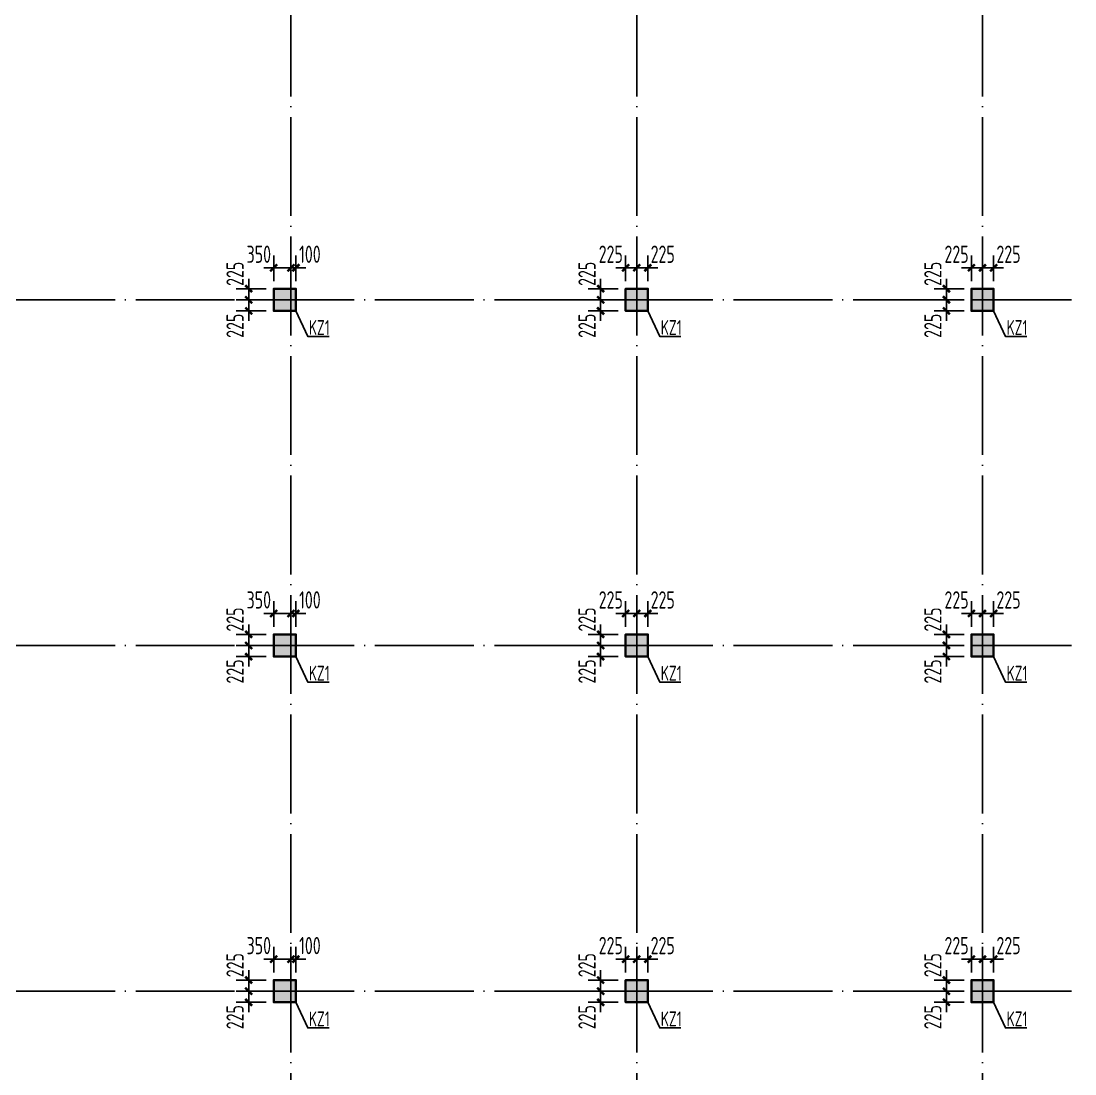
# Model space of a CAD drawing. Extents: x 8243024 to 8945023, y 669070 to 951310.
# Drawn here: x 8452799 to 8474132, y 908082 to 929402 of the extents above; entities that cross this region are included whole.
import ezdxf

# ---------------------------------------------------------------- set-up
doc = ezdxf.new("R2010")
doc.units = 0
doc.header["$LTSCALE"] = 1000
doc.linetypes.add('DOTE', pattern=[2.42, 2, -0.2, 0.02, -0.2])
doc.layers.get('0').update_dxf_attribs({"linetype": 'CONTINUOUS'})
doc.layers.get('Defpoints').update_dxf_attribs({"linetype": 'CONTINUOUS'})
for name, color, linetype in [('DIM', 3, 'CONTINUOUS'), ('DOTE', 1, 'DOTE'), ('PUB_TEXT', 7, 'CONTINUOUS'), ('柱涂实', 54, 'CONTINUOUS')]:
    doc.layers.add(name, color=color, linetype=linetype)
doc.layers.add('柱', color=2, linetype='CONTINUOUS', lineweight=35)
doc.styles.add('HZTXT', font='tssdeng.shx', dxfattribs={"width": 0.75, "bigfont": 'HZTXT.shx'})
doc.styles.add('TSSD_Dimension', font='Tssdeng.shx', dxfattribs={"width": 0.7, "bigfont": 'tssdchn.shx'})
doc.dimstyles.new('TSSD_100_100$0', dxfattribs={"dimtxt": 350, "dimasz": 100, "dimexe": 250, "dimexo": 150, "dimgap": 100, "dimtad": 1, "dimdec": 0, "dimzin": 0, "dimdsep": 46, "dimtxsty": 'TSSD_Dimension', "dimblk": '_TSDBK', "dimblk1": '_TSDBK', "dimblk2": '_TSDBK', "dimsah": 1, "dimcen": 0, "dimclrt": 7, "dimadec": 0, "dimazin": 0, "dimtfac": 1, "dimtdec": 0, "dimtix": 1, "dimtmove": 2, "dimatfit": 3, "dimldrblk": '_TSDBK', "dimfxl": 0, "dimtolj": 1, "dimtzin": 0, "dimarcsym": 0})

# ---------------------------------------------------------------- blocks, each defined once
blk = doc.blocks.new('_TSDBK')
blk.add_line((-1, 0), (1.5, 0))
at = {"const_width": 0.5}
blk.add_lwpolyline([(-0.7, -0.7), (0.7, 0.7)], dxfattribs=at)
blk = doc.blocks.new('*D874')
at = {"layer": 'Defpoints', "color": 0}
for p in [(8457912, 909983), (8457406, 909758), (8457912, 909758)]:
    blk.add_point(p, dxfattribs=at)
at = {"layer": 'DIM', "color": 0, "lineweight": -2}
for p, q in [((8457406, 910083), (8457406, 910183)), ((8457762, 909983), (8457156, 909983)), ((8457406, 909983), (8457406, 909758)), ((8457762, 909758), (8457156, 909758)), ((8457406, 909658), (8457406, 909558))]:
    blk.add_line(p, q, dxfattribs=at)
at = {"layer": 'DIM', "color": 0, "lineweight": -2, "xscale": 100, "yscale": 100, "zscale": 100}
for p, rotation in [((8457406, 909983), 270), ((8457406, 909758), 90)]:
    blk.add_blockref('_TSDBK', p, dxfattribs=dict(at, rotation=rotation))
at = {"layer": 'DIM', "color": 7, "insert": (8457131, 910284), "char_height": 350, "attachment_point": 5, "rotation": 90, "style": 'TSSD_Dimension'}
blk.add_mtext('\\A1;225', dxfattribs=at)
blk = doc.blocks.new('*D875')
at = {"layer": 'Defpoints', "color": 0}
for p in [(8457912, 909758), (8457406, 909533), (8457912, 909533)]:
    blk.add_point(p, dxfattribs=at)
at = {"layer": 'DIM', "color": 0, "lineweight": -2}
for p, q in [((8457406, 909858), (8457406, 909958)), ((8457762, 909758), (8457156, 909758)), ((8457406, 909758), (8457406, 909533)), ((8457762, 909533), (8457156, 909533)), ((8457406, 909433), (8457406, 909333))]:
    blk.add_line(p, q, dxfattribs=at)
at = {"layer": 'DIM', "color": 0, "lineweight": -2, "xscale": 100, "yscale": 100, "zscale": 100}
for p, rotation in [((8457406, 909758), 270), ((8457406, 909533), 90)]:
    blk.add_blockref('_TSDBK', p, dxfattribs=dict(at, rotation=rotation))
at = {"layer": 'DIM', "color": 7, "insert": (8457131, 909232), "char_height": 350, "attachment_point": 5, "rotation": 90, "style": 'TSSD_Dimension'}
blk.add_mtext('\\A1;225', dxfattribs=at)
blk = doc.blocks.new('*D876')
at = {"layer": 'Defpoints', "color": 0}
for p in [(8458362, 910406), (8458262, 909983), (8458362, 909983)]:
    blk.add_point(p, dxfattribs=at)
at = {"layer": 'DIM', "color": 0, "lineweight": -2}
for p, q in [((8458262, 910133), (8458262, 910656)), ((8458362, 910133), (8458362, 910656)), ((8458162, 910406), (8458062, 910406)), ((8458262, 910406), (8458362, 910406)), ((8458462, 910406), (8458562, 910406))]:
    blk.add_line(p, q, dxfattribs=at)
at = {"layer": 'DIM', "color": 0, "lineweight": -2, "xscale": 100, "yscale": 100, "zscale": 100}
blk.add_blockref('_TSDBK', (8458262, 910406), dxfattribs=at)
at = {"layer": 'DIM', "color": 0, "lineweight": -2, "xscale": 100, "yscale": 100, "zscale": 100, "rotation": 180}
blk.add_blockref('_TSDBK', (8458362, 910406), dxfattribs=at)
at = {"layer": 'DIM', "color": 7, "insert": (8458645, 910681), "char_height": 350, "attachment_point": 5, "style": 'TSSD_Dimension'}
blk.add_mtext('\\A1;100', dxfattribs=at)
blk = doc.blocks.new('*D877')
at = {"layer": 'Defpoints', "color": 0}
for p in [(8458262, 910406), (8457912, 909983), (8458262, 909983)]:
    blk.add_point(p, dxfattribs=at)
at = {"layer": 'DIM', "color": 0, "lineweight": -2}
for p, q in [((8457912, 910133), (8457912, 910656)), ((8458262, 910133), (8458262, 910656)), ((8457812, 910406), (8457712, 910406)), ((8457912, 910406), (8458262, 910406)), ((8458362, 910406), (8458462, 910406))]:
    blk.add_line(p, q, dxfattribs=at)
at = {"layer": 'DIM', "color": 0, "lineweight": -2, "xscale": 100, "yscale": 100, "zscale": 100}
blk.add_blockref('_TSDBK', (8457912, 910406), dxfattribs=at)
at = {"layer": 'DIM', "color": 0, "lineweight": -2, "xscale": 100, "yscale": 100, "zscale": 100, "rotation": 180}
blk.add_blockref('_TSDBK', (8458262, 910406), dxfattribs=at)
at = {"layer": 'DIM', "color": 7, "insert": (8457611, 910681), "char_height": 350, "attachment_point": 5, "style": 'TSSD_Dimension'}
blk.add_mtext('\\A1;350', dxfattribs=at)
blk = doc.blocks.new('*D882')
at = {"layer": 'Defpoints', "color": 0}
for p in [(8457912, 916983), (8457406, 916758), (8457912, 916758)]:
    blk.add_point(p, dxfattribs=at)
at = {"layer": 'DIM', "color": 0, "lineweight": -2}
for p, q in [((8457406, 917083), (8457406, 917183)), ((8457762, 916983), (8457156, 916983)), ((8457406, 916983), (8457406, 916758)), ((8457762, 916758), (8457156, 916758)), ((8457406, 916658), (8457406, 916558))]:
    blk.add_line(p, q, dxfattribs=at)
at = {"layer": 'DIM', "color": 0, "lineweight": -2, "xscale": 100, "yscale": 100, "zscale": 100}
for p, rotation in [((8457406, 916983), 270), ((8457406, 916758), 90)]:
    blk.add_blockref('_TSDBK', p, dxfattribs=dict(at, rotation=rotation))
at = {"layer": 'DIM', "color": 7, "insert": (8457131, 917284), "char_height": 350, "attachment_point": 5, "rotation": 90, "style": 'TSSD_Dimension'}
blk.add_mtext('\\A1;225', dxfattribs=at)
blk = doc.blocks.new('*D883')
at = {"layer": 'Defpoints', "color": 0}
for p in [(8457912, 916758), (8457406, 916533), (8457912, 916533)]:
    blk.add_point(p, dxfattribs=at)
at = {"layer": 'DIM', "color": 0, "lineweight": -2}
for p, q in [((8457406, 916858), (8457406, 916958)), ((8457762, 916758), (8457156, 916758)), ((8457406, 916758), (8457406, 916533)), ((8457762, 916533), (8457156, 916533)), ((8457406, 916433), (8457406, 916333))]:
    blk.add_line(p, q, dxfattribs=at)
at = {"layer": 'DIM', "color": 0, "lineweight": -2, "xscale": 100, "yscale": 100, "zscale": 100}
for p, rotation in [((8457406, 916758), 270), ((8457406, 916533), 90)]:
    blk.add_blockref('_TSDBK', p, dxfattribs=dict(at, rotation=rotation))
at = {"layer": 'DIM', "color": 7, "insert": (8457131, 916232), "char_height": 350, "attachment_point": 5, "rotation": 90, "style": 'TSSD_Dimension'}
blk.add_mtext('\\A1;225', dxfattribs=at)
blk = doc.blocks.new('*D884')
at = {"layer": 'Defpoints', "color": 0}
for p in [(8458362, 917406), (8458262, 916983), (8458362, 916983)]:
    blk.add_point(p, dxfattribs=at)
at = {"layer": 'DIM', "color": 0, "lineweight": -2}
for p, q in [((8458262, 917133), (8458262, 917656)), ((8458362, 917133), (8458362, 917656)), ((8458162, 917406), (8458062, 917406)), ((8458262, 917406), (8458362, 917406)), ((8458462, 917406), (8458562, 917406))]:
    blk.add_line(p, q, dxfattribs=at)
at = {"layer": 'DIM', "color": 0, "lineweight": -2, "xscale": 100, "yscale": 100, "zscale": 100}
blk.add_blockref('_TSDBK', (8458262, 917406), dxfattribs=at)
at = {"layer": 'DIM', "color": 0, "lineweight": -2, "xscale": 100, "yscale": 100, "zscale": 100, "rotation": 180}
blk.add_blockref('_TSDBK', (8458362, 917406), dxfattribs=at)
at = {"layer": 'DIM', "color": 7, "insert": (8458645, 917681), "char_height": 350, "attachment_point": 5, "style": 'TSSD_Dimension'}
blk.add_mtext('\\A1;100', dxfattribs=at)
blk = doc.blocks.new('*D885')
at = {"layer": 'Defpoints', "color": 0}
for p in [(8458262, 917406), (8457912, 916983), (8458262, 916983)]:
    blk.add_point(p, dxfattribs=at)
at = {"layer": 'DIM', "color": 0, "lineweight": -2}
for p, q in [((8457912, 917133), (8457912, 917656)), ((8458262, 917133), (8458262, 917656)), ((8457812, 917406), (8457712, 917406)), ((8457912, 917406), (8458262, 917406)), ((8458362, 917406), (8458462, 917406))]:
    blk.add_line(p, q, dxfattribs=at)
at = {"layer": 'DIM', "color": 0, "lineweight": -2, "xscale": 100, "yscale": 100, "zscale": 100}
blk.add_blockref('_TSDBK', (8457912, 917406), dxfattribs=at)
at = {"layer": 'DIM', "color": 0, "lineweight": -2, "xscale": 100, "yscale": 100, "zscale": 100, "rotation": 180}
blk.add_blockref('_TSDBK', (8458262, 917406), dxfattribs=at)
at = {"layer": 'DIM', "color": 7, "insert": (8457611, 917681), "char_height": 350, "attachment_point": 5, "style": 'TSSD_Dimension'}
blk.add_mtext('\\A1;350', dxfattribs=at)
blk = doc.blocks.new('*D886')
at = {"layer": 'Defpoints', "color": 0}
for p in [(8457912, 923983), (8457406, 923758), (8457912, 923758)]:
    blk.add_point(p, dxfattribs=at)
at = {"layer": 'DIM', "color": 0, "lineweight": -2}
for p, q in [((8457762, 923983), (8457156, 923983)), ((8457406, 924083), (8457406, 924183)), ((8457406, 923983), (8457406, 923758)), ((8457762, 923758), (8457156, 923758)), ((8457406, 923658), (8457406, 923558))]:
    blk.add_line(p, q, dxfattribs=at)
at = {"layer": 'DIM', "color": 0, "lineweight": -2, "xscale": 100, "yscale": 100, "zscale": 100}
for p, rotation in [((8457406, 923983), 270), ((8457406, 923758), 90)]:
    blk.add_blockref('_TSDBK', p, dxfattribs=dict(at, rotation=rotation))
at = {"layer": 'DIM', "color": 7, "insert": (8457131, 924284), "char_height": 350, "attachment_point": 5, "rotation": 90, "style": 'TSSD_Dimension'}
blk.add_mtext('\\A1;225', dxfattribs=at)
blk = doc.blocks.new('*D887')
at = {"layer": 'Defpoints', "color": 0}
for p in [(8457912, 923758), (8457406, 923533), (8457912, 923533)]:
    blk.add_point(p, dxfattribs=at)
at = {"layer": 'DIM', "color": 0, "lineweight": -2}
for p, q in [((8457406, 923858), (8457406, 923958)), ((8457762, 923758), (8457156, 923758)), ((8457406, 923758), (8457406, 923533)), ((8457762, 923533), (8457156, 923533)), ((8457406, 923433), (8457406, 923333))]:
    blk.add_line(p, q, dxfattribs=at)
at = {"layer": 'DIM', "color": 0, "lineweight": -2, "xscale": 100, "yscale": 100, "zscale": 100}
for p, rotation in [((8457406, 923758), 270), ((8457406, 923533), 90)]:
    blk.add_blockref('_TSDBK', p, dxfattribs=dict(at, rotation=rotation))
at = {"layer": 'DIM', "color": 7, "insert": (8457131, 923232), "char_height": 350, "attachment_point": 5, "rotation": 90, "style": 'TSSD_Dimension'}
blk.add_mtext('\\A1;225', dxfattribs=at)
blk = doc.blocks.new('*D888')
at = {"layer": 'Defpoints', "color": 0}
for p in [(8458362, 924406), (8458262, 923983), (8458362, 923983)]:
    blk.add_point(p, dxfattribs=at)
at = {"layer": 'DIM', "color": 0, "lineweight": -2}
for p, q in [((8458262, 924133), (8458262, 924656)), ((8458362, 924133), (8458362, 924656)), ((8458162, 924406), (8458062, 924406)), ((8458262, 924406), (8458362, 924406)), ((8458462, 924406), (8458562, 924406))]:
    blk.add_line(p, q, dxfattribs=at)
at = {"layer": 'DIM', "color": 0, "lineweight": -2, "xscale": 100, "yscale": 100, "zscale": 100}
blk.add_blockref('_TSDBK', (8458262, 924406), dxfattribs=at)
at = {"layer": 'DIM', "color": 0, "lineweight": -2, "xscale": 100, "yscale": 100, "zscale": 100, "rotation": 180}
blk.add_blockref('_TSDBK', (8458362, 924406), dxfattribs=at)
at = {"layer": 'DIM', "color": 7, "insert": (8458645, 924681), "char_height": 350, "attachment_point": 5, "style": 'TSSD_Dimension'}
blk.add_mtext('\\A1;100', dxfattribs=at)
blk = doc.blocks.new('*D889')
at = {"layer": 'Defpoints', "color": 0}
for p in [(8458262, 924406), (8457912, 923983), (8458262, 923983)]:
    blk.add_point(p, dxfattribs=at)
at = {"layer": 'DIM', "color": 0, "lineweight": -2}
for p, q in [((8457912, 924133), (8457912, 924656)), ((8458262, 924133), (8458262, 924656)), ((8457812, 924406), (8457712, 924406)), ((8457912, 924406), (8458262, 924406)), ((8458362, 924406), (8458462, 924406))]:
    blk.add_line(p, q, dxfattribs=at)
at = {"layer": 'DIM', "color": 0, "lineweight": -2, "xscale": 100, "yscale": 100, "zscale": 100}
blk.add_blockref('_TSDBK', (8457912, 924406), dxfattribs=at)
at = {"layer": 'DIM', "color": 0, "lineweight": -2, "xscale": 100, "yscale": 100, "zscale": 100, "rotation": 180}
blk.add_blockref('_TSDBK', (8458262, 924406), dxfattribs=at)
at = {"layer": 'DIM', "color": 7, "insert": (8457611, 924681), "char_height": 350, "attachment_point": 5, "style": 'TSSD_Dimension'}
blk.add_mtext('\\A1;350', dxfattribs=at)
blk = doc.blocks.new('*D934')
at = {"layer": 'Defpoints', "color": 0}
for p in [(8465037, 923983), (8464531, 923758), (8465037, 923758)]:
    blk.add_point(p, dxfattribs=at)
at = {"layer": 'DIM', "color": 0, "lineweight": -2}
for p, q in [((8464887, 923983), (8464281, 923983)), ((8464531, 924083), (8464531, 924183)), ((8464531, 923983), (8464531, 923758)), ((8464887, 923758), (8464281, 923758)), ((8464531, 923658), (8464531, 923558))]:
    blk.add_line(p, q, dxfattribs=at)
at = {"layer": 'DIM', "color": 0, "lineweight": -2, "xscale": 100, "yscale": 100, "zscale": 100}
for p, rotation in [((8464531, 923983), 270), ((8464531, 923758), 90)]:
    blk.add_blockref('_TSDBK', p, dxfattribs=dict(at, rotation=rotation))
at = {"layer": 'DIM', "color": 7, "insert": (8464256, 924284), "char_height": 350, "attachment_point": 5, "rotation": 90, "style": 'TSSD_Dimension'}
blk.add_mtext('\\A1;225', dxfattribs=at)
blk = doc.blocks.new('*D935')
at = {"layer": 'Defpoints', "color": 0}
for p in [(8465037, 923758), (8464531, 923533), (8465037, 923533)]:
    blk.add_point(p, dxfattribs=at)
at = {"layer": 'DIM', "color": 0, "lineweight": -2}
for p, q in [((8464531, 923858), (8464531, 923958)), ((8464887, 923758), (8464281, 923758)), ((8464531, 923758), (8464531, 923533)), ((8464887, 923533), (8464281, 923533)), ((8464531, 923433), (8464531, 923333))]:
    blk.add_line(p, q, dxfattribs=at)
at = {"layer": 'DIM', "color": 0, "lineweight": -2, "xscale": 100, "yscale": 100, "zscale": 100}
for p, rotation in [((8464531, 923758), 270), ((8464531, 923533), 90)]:
    blk.add_blockref('_TSDBK', p, dxfattribs=dict(at, rotation=rotation))
at = {"layer": 'DIM', "color": 7, "insert": (8464256, 923232), "char_height": 350, "attachment_point": 5, "rotation": 90, "style": 'TSSD_Dimension'}
blk.add_mtext('\\A1;225', dxfattribs=at)
blk = doc.blocks.new('*D936')
at = {"layer": 'Defpoints', "color": 0}
for p in [(8465487, 924406), (8465262, 923983), (8465487, 923983)]:
    blk.add_point(p, dxfattribs=at)
at = {"layer": 'DIM', "color": 0, "lineweight": -2}
for p, q in [((8465262, 924133), (8465262, 924656)), ((8465487, 924133), (8465487, 924656)), ((8465162, 924406), (8465062, 924406)), ((8465262, 924406), (8465487, 924406)), ((8465587, 924406), (8465687, 924406))]:
    blk.add_line(p, q, dxfattribs=at)
at = {"layer": 'DIM', "color": 0, "lineweight": -2, "xscale": 100, "yscale": 100, "zscale": 100}
blk.add_blockref('_TSDBK', (8465262, 924406), dxfattribs=at)
at = {"layer": 'DIM', "color": 0, "lineweight": -2, "xscale": 100, "yscale": 100, "zscale": 100, "rotation": 180}
blk.add_blockref('_TSDBK', (8465487, 924406), dxfattribs=at)
at = {"layer": 'DIM', "color": 7, "insert": (8465788, 924681), "char_height": 350, "attachment_point": 5, "style": 'TSSD_Dimension'}
blk.add_mtext('\\A1;225', dxfattribs=at)
blk = doc.blocks.new('*D937')
at = {"layer": 'Defpoints', "color": 0}
for p in [(8465262, 924406), (8465037, 923983), (8465262, 923983)]:
    blk.add_point(p, dxfattribs=at)
at = {"layer": 'DIM', "color": 0, "lineweight": -2}
for p, q in [((8465037, 924133), (8465037, 924656)), ((8465262, 924133), (8465262, 924656)), ((8464937, 924406), (8464837, 924406)), ((8465037, 924406), (8465262, 924406)), ((8465362, 924406), (8465462, 924406))]:
    blk.add_line(p, q, dxfattribs=at)
at = {"layer": 'DIM', "color": 0, "lineweight": -2, "xscale": 100, "yscale": 100, "zscale": 100}
blk.add_blockref('_TSDBK', (8465037, 924406), dxfattribs=at)
at = {"layer": 'DIM', "color": 0, "lineweight": -2, "xscale": 100, "yscale": 100, "zscale": 100, "rotation": 180}
blk.add_blockref('_TSDBK', (8465262, 924406), dxfattribs=at)
at = {"layer": 'DIM', "color": 7, "insert": (8464736, 924681), "char_height": 350, "attachment_point": 5, "style": 'TSSD_Dimension'}
blk.add_mtext('\\A1;225', dxfattribs=at)
blk = doc.blocks.new('*D938')
at = {"layer": 'Defpoints', "color": 0}
for p in [(8472037, 923983), (8471531, 923758), (8472037, 923758)]:
    blk.add_point(p, dxfattribs=at)
at = {"layer": 'DIM', "color": 0, "lineweight": -2}
for p, q in [((8471887, 923983), (8471281, 923983)), ((8471531, 924083), (8471531, 924183)), ((8471531, 923983), (8471531, 923758)), ((8471887, 923758), (8471281, 923758)), ((8471531, 923658), (8471531, 923558))]:
    blk.add_line(p, q, dxfattribs=at)
at = {"layer": 'DIM', "color": 0, "lineweight": -2, "xscale": 100, "yscale": 100, "zscale": 100}
for p, rotation in [((8471531, 923983), 270), ((8471531, 923758), 90)]:
    blk.add_blockref('_TSDBK', p, dxfattribs=dict(at, rotation=rotation))
at = {"layer": 'DIM', "color": 7, "insert": (8471256, 924284), "char_height": 350, "attachment_point": 5, "rotation": 90, "style": 'TSSD_Dimension'}
blk.add_mtext('\\A1;225', dxfattribs=at)
blk = doc.blocks.new('*D939')
at = {"layer": 'Defpoints', "color": 0}
for p in [(8472037, 923758), (8471531, 923533), (8472037, 923533)]:
    blk.add_point(p, dxfattribs=at)
at = {"layer": 'DIM', "color": 0, "lineweight": -2}
for p, q in [((8471531, 923858), (8471531, 923958)), ((8471887, 923758), (8471281, 923758)), ((8471531, 923758), (8471531, 923533)), ((8471887, 923533), (8471281, 923533)), ((8471531, 923433), (8471531, 923333))]:
    blk.add_line(p, q, dxfattribs=at)
at = {"layer": 'DIM', "color": 0, "lineweight": -2, "xscale": 100, "yscale": 100, "zscale": 100}
for p, rotation in [((8471531, 923758), 270), ((8471531, 923533), 90)]:
    blk.add_blockref('_TSDBK', p, dxfattribs=dict(at, rotation=rotation))
at = {"layer": 'DIM', "color": 7, "insert": (8471256, 923232), "char_height": 350, "attachment_point": 5, "rotation": 90, "style": 'TSSD_Dimension'}
blk.add_mtext('\\A1;225', dxfattribs=at)
blk = doc.blocks.new('*D940')
at = {"layer": 'Defpoints', "color": 0}
for p in [(8472487, 924406), (8472262, 923983), (8472487, 923983)]:
    blk.add_point(p, dxfattribs=at)
at = {"layer": 'DIM', "color": 0, "lineweight": -2}
for p, q in [((8472262, 924133), (8472262, 924656)), ((8472487, 924133), (8472487, 924656)), ((8472162, 924406), (8472062, 924406)), ((8472262, 924406), (8472487, 924406)), ((8472587, 924406), (8472687, 924406))]:
    blk.add_line(p, q, dxfattribs=at)
at = {"layer": 'DIM', "color": 0, "lineweight": -2, "xscale": 100, "yscale": 100, "zscale": 100}
blk.add_blockref('_TSDBK', (8472262, 924406), dxfattribs=at)
at = {"layer": 'DIM', "color": 0, "lineweight": -2, "xscale": 100, "yscale": 100, "zscale": 100, "rotation": 180}
blk.add_blockref('_TSDBK', (8472487, 924406), dxfattribs=at)
at = {"layer": 'DIM', "color": 7, "insert": (8472788, 924681), "char_height": 350, "attachment_point": 5, "style": 'TSSD_Dimension'}
blk.add_mtext('\\A1;225', dxfattribs=at)
blk = doc.blocks.new('*D941')
at = {"layer": 'Defpoints', "color": 0}
for p in [(8472262, 924406), (8472037, 923983), (8472262, 923983)]:
    blk.add_point(p, dxfattribs=at)
at = {"layer": 'DIM', "color": 0, "lineweight": -2}
for p, q in [((8472037, 924133), (8472037, 924656)), ((8472262, 924133), (8472262, 924656)), ((8471937, 924406), (8471837, 924406)), ((8472037, 924406), (8472262, 924406)), ((8472362, 924406), (8472462, 924406))]:
    blk.add_line(p, q, dxfattribs=at)
at = {"layer": 'DIM', "color": 0, "lineweight": -2, "xscale": 100, "yscale": 100, "zscale": 100}
blk.add_blockref('_TSDBK', (8472037, 924406), dxfattribs=at)
at = {"layer": 'DIM', "color": 0, "lineweight": -2, "xscale": 100, "yscale": 100, "zscale": 100, "rotation": 180}
blk.add_blockref('_TSDBK', (8472262, 924406), dxfattribs=at)
at = {"layer": 'DIM', "color": 7, "insert": (8471736, 924681), "char_height": 350, "attachment_point": 5, "style": 'TSSD_Dimension'}
blk.add_mtext('\\A1;225', dxfattribs=at)
blk = doc.blocks.new('*D942')
at = {"layer": 'Defpoints', "color": 0}
for p in [(8472037, 916983), (8471531, 916758), (8472037, 916758)]:
    blk.add_point(p, dxfattribs=at)
at = {"layer": 'DIM', "color": 0, "lineweight": -2}
for p, q in [((8471531, 917083), (8471531, 917183)), ((8471887, 916983), (8471281, 916983)), ((8471531, 916983), (8471531, 916758)), ((8471887, 916758), (8471281, 916758)), ((8471531, 916658), (8471531, 916558))]:
    blk.add_line(p, q, dxfattribs=at)
at = {"layer": 'DIM', "color": 0, "lineweight": -2, "xscale": 100, "yscale": 100, "zscale": 100}
for p, rotation in [((8471531, 916983), 270), ((8471531, 916758), 90)]:
    blk.add_blockref('_TSDBK', p, dxfattribs=dict(at, rotation=rotation))
at = {"layer": 'DIM', "color": 7, "insert": (8471256, 917284), "char_height": 350, "attachment_point": 5, "rotation": 90, "style": 'TSSD_Dimension'}
blk.add_mtext('\\A1;225', dxfattribs=at)
blk = doc.blocks.new('*D943')
at = {"layer": 'Defpoints', "color": 0}
for p in [(8472037, 916758), (8471531, 916533), (8472037, 916533)]:
    blk.add_point(p, dxfattribs=at)
at = {"layer": 'DIM', "color": 0, "lineweight": -2}
for p, q in [((8471531, 916858), (8471531, 916958)), ((8471887, 916758), (8471281, 916758)), ((8471531, 916758), (8471531, 916533)), ((8471887, 916533), (8471281, 916533)), ((8471531, 916433), (8471531, 916333))]:
    blk.add_line(p, q, dxfattribs=at)
at = {"layer": 'DIM', "color": 0, "lineweight": -2, "xscale": 100, "yscale": 100, "zscale": 100}
for p, rotation in [((8471531, 916758), 270), ((8471531, 916533), 90)]:
    blk.add_blockref('_TSDBK', p, dxfattribs=dict(at, rotation=rotation))
at = {"layer": 'DIM', "color": 7, "insert": (8471256, 916232), "char_height": 350, "attachment_point": 5, "rotation": 90, "style": 'TSSD_Dimension'}
blk.add_mtext('\\A1;225', dxfattribs=at)
blk = doc.blocks.new('*D944')
at = {"layer": 'Defpoints', "color": 0}
for p in [(8472487, 917406), (8472262, 916983), (8472487, 916983)]:
    blk.add_point(p, dxfattribs=at)
at = {"layer": 'DIM', "color": 0, "lineweight": -2}
for p, q in [((8472262, 917133), (8472262, 917656)), ((8472487, 917133), (8472487, 917656)), ((8472162, 917406), (8472062, 917406)), ((8472262, 917406), (8472487, 917406)), ((8472587, 917406), (8472687, 917406))]:
    blk.add_line(p, q, dxfattribs=at)
at = {"layer": 'DIM', "color": 0, "lineweight": -2, "xscale": 100, "yscale": 100, "zscale": 100}
blk.add_blockref('_TSDBK', (8472262, 917406), dxfattribs=at)
at = {"layer": 'DIM', "color": 0, "lineweight": -2, "xscale": 100, "yscale": 100, "zscale": 100, "rotation": 180}
blk.add_blockref('_TSDBK', (8472487, 917406), dxfattribs=at)
at = {"layer": 'DIM', "color": 7, "insert": (8472788, 917681), "char_height": 350, "attachment_point": 5, "style": 'TSSD_Dimension'}
blk.add_mtext('\\A1;225', dxfattribs=at)
blk = doc.blocks.new('*D945')
at = {"layer": 'Defpoints', "color": 0}
for p in [(8472262, 917406), (8472037, 916983), (8472262, 916983)]:
    blk.add_point(p, dxfattribs=at)
at = {"layer": 'DIM', "color": 0, "lineweight": -2}
for p, q in [((8472037, 917133), (8472037, 917656)), ((8472262, 917133), (8472262, 917656)), ((8471937, 917406), (8471837, 917406)), ((8472037, 917406), (8472262, 917406)), ((8472362, 917406), (8472462, 917406))]:
    blk.add_line(p, q, dxfattribs=at)
at = {"layer": 'DIM', "color": 0, "lineweight": -2, "xscale": 100, "yscale": 100, "zscale": 100}
blk.add_blockref('_TSDBK', (8472037, 917406), dxfattribs=at)
at = {"layer": 'DIM', "color": 0, "lineweight": -2, "xscale": 100, "yscale": 100, "zscale": 100, "rotation": 180}
blk.add_blockref('_TSDBK', (8472262, 917406), dxfattribs=at)
at = {"layer": 'DIM', "color": 7, "insert": (8471736, 917681), "char_height": 350, "attachment_point": 5, "style": 'TSSD_Dimension'}
blk.add_mtext('\\A1;225', dxfattribs=at)
blk = doc.blocks.new('*D946')
at = {"layer": 'Defpoints', "color": 0}
for p in [(8465037, 916983), (8464531, 916758), (8465037, 916758)]:
    blk.add_point(p, dxfattribs=at)
at = {"layer": 'DIM', "color": 0, "lineweight": -2}
for p, q in [((8464531, 917083), (8464531, 917183)), ((8464887, 916983), (8464281, 916983)), ((8464531, 916983), (8464531, 916758)), ((8464887, 916758), (8464281, 916758)), ((8464531, 916658), (8464531, 916558))]:
    blk.add_line(p, q, dxfattribs=at)
at = {"layer": 'DIM', "color": 0, "lineweight": -2, "xscale": 100, "yscale": 100, "zscale": 100}
for p, rotation in [((8464531, 916983), 270), ((8464531, 916758), 90)]:
    blk.add_blockref('_TSDBK', p, dxfattribs=dict(at, rotation=rotation))
at = {"layer": 'DIM', "color": 7, "insert": (8464256, 917284), "char_height": 350, "attachment_point": 5, "rotation": 90, "style": 'TSSD_Dimension'}
blk.add_mtext('\\A1;225', dxfattribs=at)
blk = doc.blocks.new('*D947')
at = {"layer": 'Defpoints', "color": 0}
for p in [(8465037, 916758), (8464531, 916533), (8465037, 916533)]:
    blk.add_point(p, dxfattribs=at)
at = {"layer": 'DIM', "color": 0, "lineweight": -2}
for p, q in [((8464531, 916858), (8464531, 916958)), ((8464887, 916758), (8464281, 916758)), ((8464531, 916758), (8464531, 916533)), ((8464887, 916533), (8464281, 916533)), ((8464531, 916433), (8464531, 916333))]:
    blk.add_line(p, q, dxfattribs=at)
at = {"layer": 'DIM', "color": 0, "lineweight": -2, "xscale": 100, "yscale": 100, "zscale": 100}
for p, rotation in [((8464531, 916758), 270), ((8464531, 916533), 90)]:
    blk.add_blockref('_TSDBK', p, dxfattribs=dict(at, rotation=rotation))
at = {"layer": 'DIM', "color": 7, "insert": (8464256, 916232), "char_height": 350, "attachment_point": 5, "rotation": 90, "style": 'TSSD_Dimension'}
blk.add_mtext('\\A1;225', dxfattribs=at)
blk = doc.blocks.new('*D948')
at = {"layer": 'Defpoints', "color": 0}
for p in [(8465487, 917406), (8465262, 916983), (8465487, 916983)]:
    blk.add_point(p, dxfattribs=at)
at = {"layer": 'DIM', "color": 0, "lineweight": -2}
for p, q in [((8465262, 917133), (8465262, 917656)), ((8465487, 917133), (8465487, 917656)), ((8465162, 917406), (8465062, 917406)), ((8465262, 917406), (8465487, 917406)), ((8465587, 917406), (8465687, 917406))]:
    blk.add_line(p, q, dxfattribs=at)
at = {"layer": 'DIM', "color": 0, "lineweight": -2, "xscale": 100, "yscale": 100, "zscale": 100}
blk.add_blockref('_TSDBK', (8465262, 917406), dxfattribs=at)
at = {"layer": 'DIM', "color": 0, "lineweight": -2, "xscale": 100, "yscale": 100, "zscale": 100, "rotation": 180}
blk.add_blockref('_TSDBK', (8465487, 917406), dxfattribs=at)
at = {"layer": 'DIM', "color": 7, "insert": (8465788, 917681), "char_height": 350, "attachment_point": 5, "style": 'TSSD_Dimension'}
blk.add_mtext('\\A1;225', dxfattribs=at)
blk = doc.blocks.new('*D949')
at = {"layer": 'Defpoints', "color": 0}
for p in [(8465262, 917406), (8465037, 916983), (8465262, 916983)]:
    blk.add_point(p, dxfattribs=at)
at = {"layer": 'DIM', "color": 0, "lineweight": -2}
for p, q in [((8465037, 917133), (8465037, 917656)), ((8465262, 917133), (8465262, 917656)), ((8464937, 917406), (8464837, 917406)), ((8465037, 917406), (8465262, 917406)), ((8465362, 917406), (8465462, 917406))]:
    blk.add_line(p, q, dxfattribs=at)
at = {"layer": 'DIM', "color": 0, "lineweight": -2, "xscale": 100, "yscale": 100, "zscale": 100}
blk.add_blockref('_TSDBK', (8465037, 917406), dxfattribs=at)
at = {"layer": 'DIM', "color": 0, "lineweight": -2, "xscale": 100, "yscale": 100, "zscale": 100, "rotation": 180}
blk.add_blockref('_TSDBK', (8465262, 917406), dxfattribs=at)
at = {"layer": 'DIM', "color": 7, "insert": (8464736, 917681), "char_height": 350, "attachment_point": 5, "style": 'TSSD_Dimension'}
blk.add_mtext('\\A1;225', dxfattribs=at)
blk = doc.blocks.new('*D950')
at = {"layer": 'Defpoints', "color": 0}
for p in [(8465037, 909983), (8464531, 909758), (8465037, 909758)]:
    blk.add_point(p, dxfattribs=at)
at = {"layer": 'DIM', "color": 0, "lineweight": -2}
for p, q in [((8464531, 910083), (8464531, 910183)), ((8464887, 909983), (8464281, 909983)), ((8464531, 909983), (8464531, 909758)), ((8464887, 909758), (8464281, 909758)), ((8464531, 909658), (8464531, 909558))]:
    blk.add_line(p, q, dxfattribs=at)
at = {"layer": 'DIM', "color": 0, "lineweight": -2, "xscale": 100, "yscale": 100, "zscale": 100}
for p, rotation in [((8464531, 909983), 270), ((8464531, 909758), 90)]:
    blk.add_blockref('_TSDBK', p, dxfattribs=dict(at, rotation=rotation))
at = {"layer": 'DIM', "color": 7, "insert": (8464256, 910284), "char_height": 350, "attachment_point": 5, "rotation": 90, "style": 'TSSD_Dimension'}
blk.add_mtext('\\A1;225', dxfattribs=at)
blk = doc.blocks.new('*D951')
at = {"layer": 'Defpoints', "color": 0}
for p in [(8465037, 909758), (8464531, 909533), (8465037, 909533)]:
    blk.add_point(p, dxfattribs=at)
at = {"layer": 'DIM', "color": 0, "lineweight": -2}
for p, q in [((8464531, 909858), (8464531, 909958)), ((8464887, 909758), (8464281, 909758)), ((8464531, 909758), (8464531, 909533)), ((8464887, 909533), (8464281, 909533)), ((8464531, 909433), (8464531, 909333))]:
    blk.add_line(p, q, dxfattribs=at)
at = {"layer": 'DIM', "color": 0, "lineweight": -2, "xscale": 100, "yscale": 100, "zscale": 100}
for p, rotation in [((8464531, 909758), 270), ((8464531, 909533), 90)]:
    blk.add_blockref('_TSDBK', p, dxfattribs=dict(at, rotation=rotation))
at = {"layer": 'DIM', "color": 7, "insert": (8464256, 909232), "char_height": 350, "attachment_point": 5, "rotation": 90, "style": 'TSSD_Dimension'}
blk.add_mtext('\\A1;225', dxfattribs=at)
blk = doc.blocks.new('*D952')
at = {"layer": 'Defpoints', "color": 0}
for p in [(8465487, 910406), (8465262, 909983), (8465487, 909983)]:
    blk.add_point(p, dxfattribs=at)
at = {"layer": 'DIM', "color": 0, "lineweight": -2}
for p, q in [((8465262, 910133), (8465262, 910656)), ((8465487, 910133), (8465487, 910656)), ((8465162, 910406), (8465062, 910406)), ((8465262, 910406), (8465487, 910406)), ((8465587, 910406), (8465687, 910406))]:
    blk.add_line(p, q, dxfattribs=at)
at = {"layer": 'DIM', "color": 0, "lineweight": -2, "xscale": 100, "yscale": 100, "zscale": 100}
blk.add_blockref('_TSDBK', (8465262, 910406), dxfattribs=at)
at = {"layer": 'DIM', "color": 0, "lineweight": -2, "xscale": 100, "yscale": 100, "zscale": 100, "rotation": 180}
blk.add_blockref('_TSDBK', (8465487, 910406), dxfattribs=at)
at = {"layer": 'DIM', "color": 7, "insert": (8465788, 910681), "char_height": 350, "attachment_point": 5, "style": 'TSSD_Dimension'}
blk.add_mtext('\\A1;225', dxfattribs=at)
blk = doc.blocks.new('*D953')
at = {"layer": 'Defpoints', "color": 0}
for p in [(8465262, 910406), (8465037, 909983), (8465262, 909983)]:
    blk.add_point(p, dxfattribs=at)
at = {"layer": 'DIM', "color": 0, "lineweight": -2}
for p, q in [((8465037, 910133), (8465037, 910656)), ((8465262, 910133), (8465262, 910656)), ((8464937, 910406), (8464837, 910406)), ((8465037, 910406), (8465262, 910406)), ((8465362, 910406), (8465462, 910406))]:
    blk.add_line(p, q, dxfattribs=at)
at = {"layer": 'DIM', "color": 0, "lineweight": -2, "xscale": 100, "yscale": 100, "zscale": 100}
blk.add_blockref('_TSDBK', (8465037, 910406), dxfattribs=at)
at = {"layer": 'DIM', "color": 0, "lineweight": -2, "xscale": 100, "yscale": 100, "zscale": 100, "rotation": 180}
blk.add_blockref('_TSDBK', (8465262, 910406), dxfattribs=at)
at = {"layer": 'DIM', "color": 7, "insert": (8464736, 910681), "char_height": 350, "attachment_point": 5, "style": 'TSSD_Dimension'}
blk.add_mtext('\\A1;225', dxfattribs=at)
blk = doc.blocks.new('*D954')
at = {"layer": 'Defpoints', "color": 0}
for p in [(8472037, 909983), (8471531, 909758), (8472037, 909758)]:
    blk.add_point(p, dxfattribs=at)
at = {"layer": 'DIM', "color": 0, "lineweight": -2}
for p, q in [((8471531, 910083), (8471531, 910183)), ((8471887, 909983), (8471281, 909983)), ((8471531, 909983), (8471531, 909758)), ((8471887, 909758), (8471281, 909758)), ((8471531, 909658), (8471531, 909558))]:
    blk.add_line(p, q, dxfattribs=at)
at = {"layer": 'DIM', "color": 0, "lineweight": -2, "xscale": 100, "yscale": 100, "zscale": 100}
for p, rotation in [((8471531, 909983), 270), ((8471531, 909758), 90)]:
    blk.add_blockref('_TSDBK', p, dxfattribs=dict(at, rotation=rotation))
at = {"layer": 'DIM', "color": 7, "insert": (8471256, 910284), "char_height": 350, "attachment_point": 5, "rotation": 90, "style": 'TSSD_Dimension'}
blk.add_mtext('\\A1;225', dxfattribs=at)
blk = doc.blocks.new('*D955')
at = {"layer": 'Defpoints', "color": 0}
for p in [(8472037, 909758), (8471531, 909533), (8472037, 909533)]:
    blk.add_point(p, dxfattribs=at)
at = {"layer": 'DIM', "color": 0, "lineweight": -2}
for p, q in [((8471531, 909858), (8471531, 909958)), ((8471887, 909758), (8471281, 909758)), ((8471531, 909758), (8471531, 909533)), ((8471887, 909533), (8471281, 909533)), ((8471531, 909433), (8471531, 909333))]:
    blk.add_line(p, q, dxfattribs=at)
at = {"layer": 'DIM', "color": 0, "lineweight": -2, "xscale": 100, "yscale": 100, "zscale": 100}
for p, rotation in [((8471531, 909758), 270), ((8471531, 909533), 90)]:
    blk.add_blockref('_TSDBK', p, dxfattribs=dict(at, rotation=rotation))
at = {"layer": 'DIM', "color": 7, "insert": (8471256, 909232), "char_height": 350, "attachment_point": 5, "rotation": 90, "style": 'TSSD_Dimension'}
blk.add_mtext('\\A1;225', dxfattribs=at)
blk = doc.blocks.new('*D956')
at = {"layer": 'Defpoints', "color": 0}
for p in [(8472487, 910406), (8472262, 909983), (8472487, 909983)]:
    blk.add_point(p, dxfattribs=at)
at = {"layer": 'DIM', "color": 0, "lineweight": -2}
for p, q in [((8472262, 910133), (8472262, 910656)), ((8472487, 910133), (8472487, 910656)), ((8472162, 910406), (8472062, 910406)), ((8472262, 910406), (8472487, 910406)), ((8472587, 910406), (8472687, 910406))]:
    blk.add_line(p, q, dxfattribs=at)
at = {"layer": 'DIM', "color": 0, "lineweight": -2, "xscale": 100, "yscale": 100, "zscale": 100}
blk.add_blockref('_TSDBK', (8472262, 910406), dxfattribs=at)
at = {"layer": 'DIM', "color": 0, "lineweight": -2, "xscale": 100, "yscale": 100, "zscale": 100, "rotation": 180}
blk.add_blockref('_TSDBK', (8472487, 910406), dxfattribs=at)
at = {"layer": 'DIM', "color": 7, "insert": (8472788, 910681), "char_height": 350, "attachment_point": 5, "style": 'TSSD_Dimension'}
blk.add_mtext('\\A1;225', dxfattribs=at)
blk = doc.blocks.new('*D957')
at = {"layer": 'Defpoints', "color": 0}
for p in [(8472262, 910406), (8472037, 909983), (8472262, 909983)]:
    blk.add_point(p, dxfattribs=at)
at = {"layer": 'DIM', "color": 0, "lineweight": -2}
for p, q in [((8472037, 910133), (8472037, 910656)), ((8472262, 910133), (8472262, 910656)), ((8471937, 910406), (8471837, 910406)), ((8472037, 910406), (8472262, 910406)), ((8472362, 910406), (8472462, 910406))]:
    blk.add_line(p, q, dxfattribs=at)
at = {"layer": 'DIM', "color": 0, "lineweight": -2, "xscale": 100, "yscale": 100, "zscale": 100}
blk.add_blockref('_TSDBK', (8472037, 910406), dxfattribs=at)
at = {"layer": 'DIM', "color": 0, "lineweight": -2, "xscale": 100, "yscale": 100, "zscale": 100, "rotation": 180}
blk.add_blockref('_TSDBK', (8472262, 910406), dxfattribs=at)
at = {"layer": 'DIM', "color": 7, "insert": (8471736, 910681), "char_height": 350, "attachment_point": 5, "style": 'TSSD_Dimension'}
blk.add_mtext('\\A1;225', dxfattribs=at)

msp = doc.modelspace()

# ---------------------------------------------------------------- hatches: boundary and pattern name
at = {"layer": '柱涂实'}
for points in [[(8458362.3, 923533.1), (8458362.3, 923983.1), (8457912.3, 923983.1), (8457912.3, 923533.1)], [(8465487.3, 923533.1), (8465487.3, 923983.1), (8465037.3, 923983.1), (8465037.3, 923533.1)], [(8472487.3, 923533.1), (8472487.3, 923983.1), (8472037.3, 923983.1), (8472037.3, 923533.1)], [(8458362.3, 916533.1), (8458362.3, 916983.1), (8457912.3, 916983.1), (8457912.3, 916533.1)], [(8465487.3, 916533.1), (8465487.3, 916983.1), (8465037.3, 916983.1), (8465037.3, 916533.1)], [(8472487.3, 916533.1), (8472487.3, 916983.1), (8472037.3, 916983.1), (8472037.3, 916533.1)], [(8458362.3, 909533.1), (8458362.3, 909983.1), (8457912.3, 909983.1), (8457912.3, 909533.1)], [(8465487.3, 909533.1), (8465487.3, 909983.1), (8465037.3, 909983.1), (8465037.3, 909533.1)], [(8472487.3, 909533.1), (8472487.3, 909983.1), (8472037.3, 909983.1), (8472037.3, 909533.1)]]:
    msp.add_hatch(color=256, dxfattribs=at).paths.add_polyline_path(points)

# ---------------------------------------------------------------- linework, layer by layer
at = {"layer": 'DOTE'}
for p, q in [((8458262.3, 901258.1), (8458262.3, 946258.1)), ((8465262.3, 901258.1), (8465262.3, 946258.1)), ((8472262.3, 901258.1), (8472262.3, 946258.1)), ((8435762.3, 923758.1), (8566062.3, 923758.1)), ((8435762.3, 916758.1), (8566062.3, 916758.1)), ((8435762.3, 909758.1), (8566062.3, 909758.1))]:
    msp.add_line(p, q, dxfattribs=at)
at = {"layer": 'PUB_TEXT', "color": 7}
for points in [[(8458362.3, 923533.1), (8458601.7, 923015.3), (8459032.9, 923015.3)], [(8465487.3, 923533.1), (8465726.7, 923015.3), (8466157.9, 923015.3)], [(8472487.3, 923533.1), (8472726.7, 923015.3), (8473157.9, 923015.3)], [(8458362.3, 916533.1), (8458601.7, 916015.3), (8459032.9, 916015.3)], [(8465487.3, 916533.1), (8465726.7, 916015.3), (8466157.9, 916015.3)], [(8472487.3, 916533.1), (8472726.7, 916015.3), (8473157.9, 916015.3)], [(8458362.3, 909533.1), (8458601.7, 909015.3), (8459032.9, 909015.3)], [(8465487.3, 909533.1), (8465726.7, 909015.3), (8466157.9, 909015.3)], [(8472487.3, 909533.1), (8472726.7, 909015.3), (8473157.9, 909015.3)]]:
    msp.add_lwpolyline(points, dxfattribs=at)
at = {"layer": '柱'}
for points in [[(8458362.3, 923533.1), (8458362.3, 923983.1), (8457912.3, 923983.1), (8457912.3, 923533.1)], [(8465487.3, 923533.1), (8465487.3, 923983.1), (8465037.3, 923983.1), (8465037.3, 923533.1)], [(8472487.3, 923533.1), (8472487.3, 923983.1), (8472037.3, 923983.1), (8472037.3, 923533.1)], [(8458362.3, 916533.1), (8458362.3, 916983.1), (8457912.3, 916983.1), (8457912.3, 916533.1)], [(8465487.3, 916533.1), (8465487.3, 916983.1), (8465037.3, 916983.1), (8465037.3, 916533.1)], [(8472487.3, 916533.1), (8472487.3, 916983.1), (8472037.3, 916983.1), (8472037.3, 916533.1)], [(8458362.3, 909533.1), (8458362.3, 909983.1), (8457912.3, 909983.1), (8457912.3, 909533.1)], [(8465487.3, 909533.1), (8465487.3, 909983.1), (8465037.3, 909983.1), (8465037.3, 909533.1)], [(8472487.3, 909533.1), (8472487.3, 909983.1), (8472037.3, 909983.1), (8472037.3, 909533.1)]]:
    msp.add_lwpolyline(points, close=True, dxfattribs=at)
at = {"layer": '柱涂实', "linetype": 'Continuous'}
for points in [[(8458362.3, 923533.1), (8458362.3, 923983.1), (8457912.3, 923983.1), (8457912.3, 923533.1)], [(8465487.3, 923533.1), (8465487.3, 923983.1), (8465037.3, 923983.1), (8465037.3, 923533.1)], [(8472487.3, 923533.1), (8472487.3, 923983.1), (8472037.3, 923983.1), (8472037.3, 923533.1)], [(8458362.3, 916533.1), (8458362.3, 916983.1), (8457912.3, 916983.1), (8457912.3, 916533.1)], [(8465487.3, 916533.1), (8465487.3, 916983.1), (8465037.3, 916983.1), (8465037.3, 916533.1)], [(8472487.3, 916533.1), (8472487.3, 916983.1), (8472037.3, 916983.1), (8472037.3, 916533.1)], [(8458362.3, 909533.1), (8458362.3, 909983.1), (8457912.3, 909983.1), (8457912.3, 909533.1)], [(8465487.3, 909533.1), (8465487.3, 909983.1), (8465037.3, 909983.1), (8465037.3, 909533.1)], [(8472487.3, 909533.1), (8472487.3, 909983.1), (8472037.3, 909983.1), (8472037.3, 909533.1)]]:
    msp.add_lwpolyline(points, close=True, dxfattribs=at)

# ---------------------------------------------------------------- texts
at = {"layer": 'PUB_TEXT', "color": 6, "style": 'HZTXT', "width": 0.7}
for p in [(8458623.3, 923047.3), (8465748.3, 923047.3), (8472748.3, 923047.3), (8458623.3, 916047.3), (8465748.3, 916047.3), (8472748.3, 916047.3), (8458623.3, 909047.3), (8465748.3, 909047.3), (8472748.3, 909047.3)]:
    msp.add_text('KZ1', height=300, dxfattribs=at).set_placement(p)

# ---------------------------------------------------------------- dimensions: what is measured, and where the dimension line sits
at = {"layer": 'DIM'}
for base, p1, p2, picture, middle in [((8458262.3, 924406), (8457912.3, 923983.1), (8458262.3, 923983.1), '*D889', (8457611.2, 924681)), ((8458362.3, 924406), (8458262.3, 923983.1), (8458362.3, 923983.1), '*D888', (8458644.5, 924681)), ((8465262.3, 924406), (8465037.3, 923983.1), (8465262.3, 923983.1), '*D937', (8464736.2, 924681)), ((8465487.3, 924406), (8465262.3, 923983.1), (8465487.3, 923983.1), '*D936', (8465788.4, 924681)), ((8472262.3, 924406), (8472037.3, 923983.1), (8472262.3, 923983.1), '*D941', (8471736.2, 924681)), ((8472487.3, 924406), (8472262.3, 923983.1), (8472487.3, 923983.1), '*D940', (8472788.4, 924681)), ((8458262.3, 917406), (8457912.3, 916983.1), (8458262.3, 916983.1), '*D885', (8457611.2, 917681)), ((8458362.3, 917406), (8458262.3, 916983.1), (8458362.3, 916983.1), '*D884', (8458644.5, 917681)), ((8465262.3, 917406), (8465037.3, 916983.1), (8465262.3, 916983.1), '*D949', (8464736.2, 917681)), ((8465487.3, 917406), (8465262.3, 916983.1), (8465487.3, 916983.1), '*D948', (8465788.4, 917681)), ((8472262.3, 917406), (8472037.3, 916983.1), (8472262.3, 916983.1), '*D945', (8471736.2, 917681)), ((8472487.3, 917406), (8472262.3, 916983.1), (8472487.3, 916983.1), '*D944', (8472788.4, 917681)), ((8458262.3, 910406), (8457912.3, 909983.1), (8458262.3, 909983.1), '*D877', (8457611.2, 910681)), ((8458362.3, 910406), (8458262.3, 909983.1), (8458362.3, 909983.1), '*D876', (8458644.5, 910681)), ((8465262.3, 910406), (8465037.3, 909983.1), (8465262.3, 909983.1), '*D953', (8464736.2, 910681)), ((8465487.3, 910406), (8465262.3, 909983.1), (8465487.3, 909983.1), '*D952', (8465788.4, 910681)), ((8472262.3, 910406), (8472037.3, 909983.1), (8472262.3, 909983.1), '*D957', (8471736.2, 910681)), ((8472487.3, 910406), (8472262.3, 909983.1), (8472487.3, 909983.1), '*D956', (8472788.4, 910681))]:
    dim = msp.add_linear_dim(base=base, p1=p1, p2=p2, dimstyle='TSSD_100_100$0', dxfattribs=at)
    dim.commit()
    dim.dimension.update_dxf_attribs({"geometry": picture, "text_midpoint": middle, "dimtype": 160})
for base, p1, p2, picture, middle in [((8457406.2, 923758.1), (8457912.3, 923983.1), (8457912.3, 923758.1), '*D886', (8457131.2, 924284.2)), ((8464531.2, 923758.1), (8465037.3, 923983.1), (8465037.3, 923758.1), '*D934', (8464256.2, 924284.2)), ((8471531.2, 923758.1), (8472037.3, 923983.1), (8472037.3, 923758.1), '*D938', (8471256.2, 924284.2)), ((8457406.2, 923533.1), (8457912.3, 923758.1), (8457912.3, 923533.1), '*D887', (8457131.2, 923232)), ((8464531.2, 923533.1), (8465037.3, 923758.1), (8465037.3, 923533.1), '*D935', (8464256.2, 923232)), ((8471531.2, 923533.1), (8472037.3, 923758.1), (8472037.3, 923533.1), '*D939', (8471256.2, 923232)), ((8457406.2, 916758.1), (8457912.3, 916983.1), (8457912.3, 916758.1), '*D882', (8457131.2, 917284.2)), ((8464531.2, 916758.1), (8465037.3, 916983.1), (8465037.3, 916758.1), '*D946', (8464256.2, 917284.2)), ((8471531.2, 916758.1), (8472037.3, 916983.1), (8472037.3, 916758.1), '*D942', (8471256.2, 917284.2)), ((8457406.2, 916533.1), (8457912.3, 916758.1), (8457912.3, 916533.1), '*D883', (8457131.2, 916232)), ((8464531.2, 916533.1), (8465037.3, 916758.1), (8465037.3, 916533.1), '*D947', (8464256.2, 916232)), ((8471531.2, 916533.1), (8472037.3, 916758.1), (8472037.3, 916533.1), '*D943', (8471256.2, 916232)), ((8457406.2, 909758.1), (8457912.3, 909983.1), (8457912.3, 909758.1), '*D874', (8457131.2, 910284.2)), ((8464531.2, 909758.1), (8465037.3, 909983.1), (8465037.3, 909758.1), '*D950', (8464256.2, 910284.2)), ((8471531.2, 909758.1), (8472037.3, 909983.1), (8472037.3, 909758.1), '*D954', (8471256.2, 910284.2)), ((8457406.2, 909533.1), (8457912.3, 909758.1), (8457912.3, 909533.1), '*D875', (8457131.2, 909232)), ((8464531.2, 909533.1), (8465037.3, 909758.1), (8465037.3, 909533.1), '*D951', (8464256.2, 909232)), ((8471531.2, 909533.1), (8472037.3, 909758.1), (8472037.3, 909533.1), '*D955', (8471256.2, 909232))]:
    dim = msp.add_linear_dim(base=base, p1=p1, p2=p2, angle=90, dimstyle='TSSD_100_100$0', dxfattribs=at)
    dim.commit()
    dim.dimension.update_dxf_attribs({"geometry": picture, "text_midpoint": middle, "dimtype": 160})

doc.saveas('drawing.dxf')
